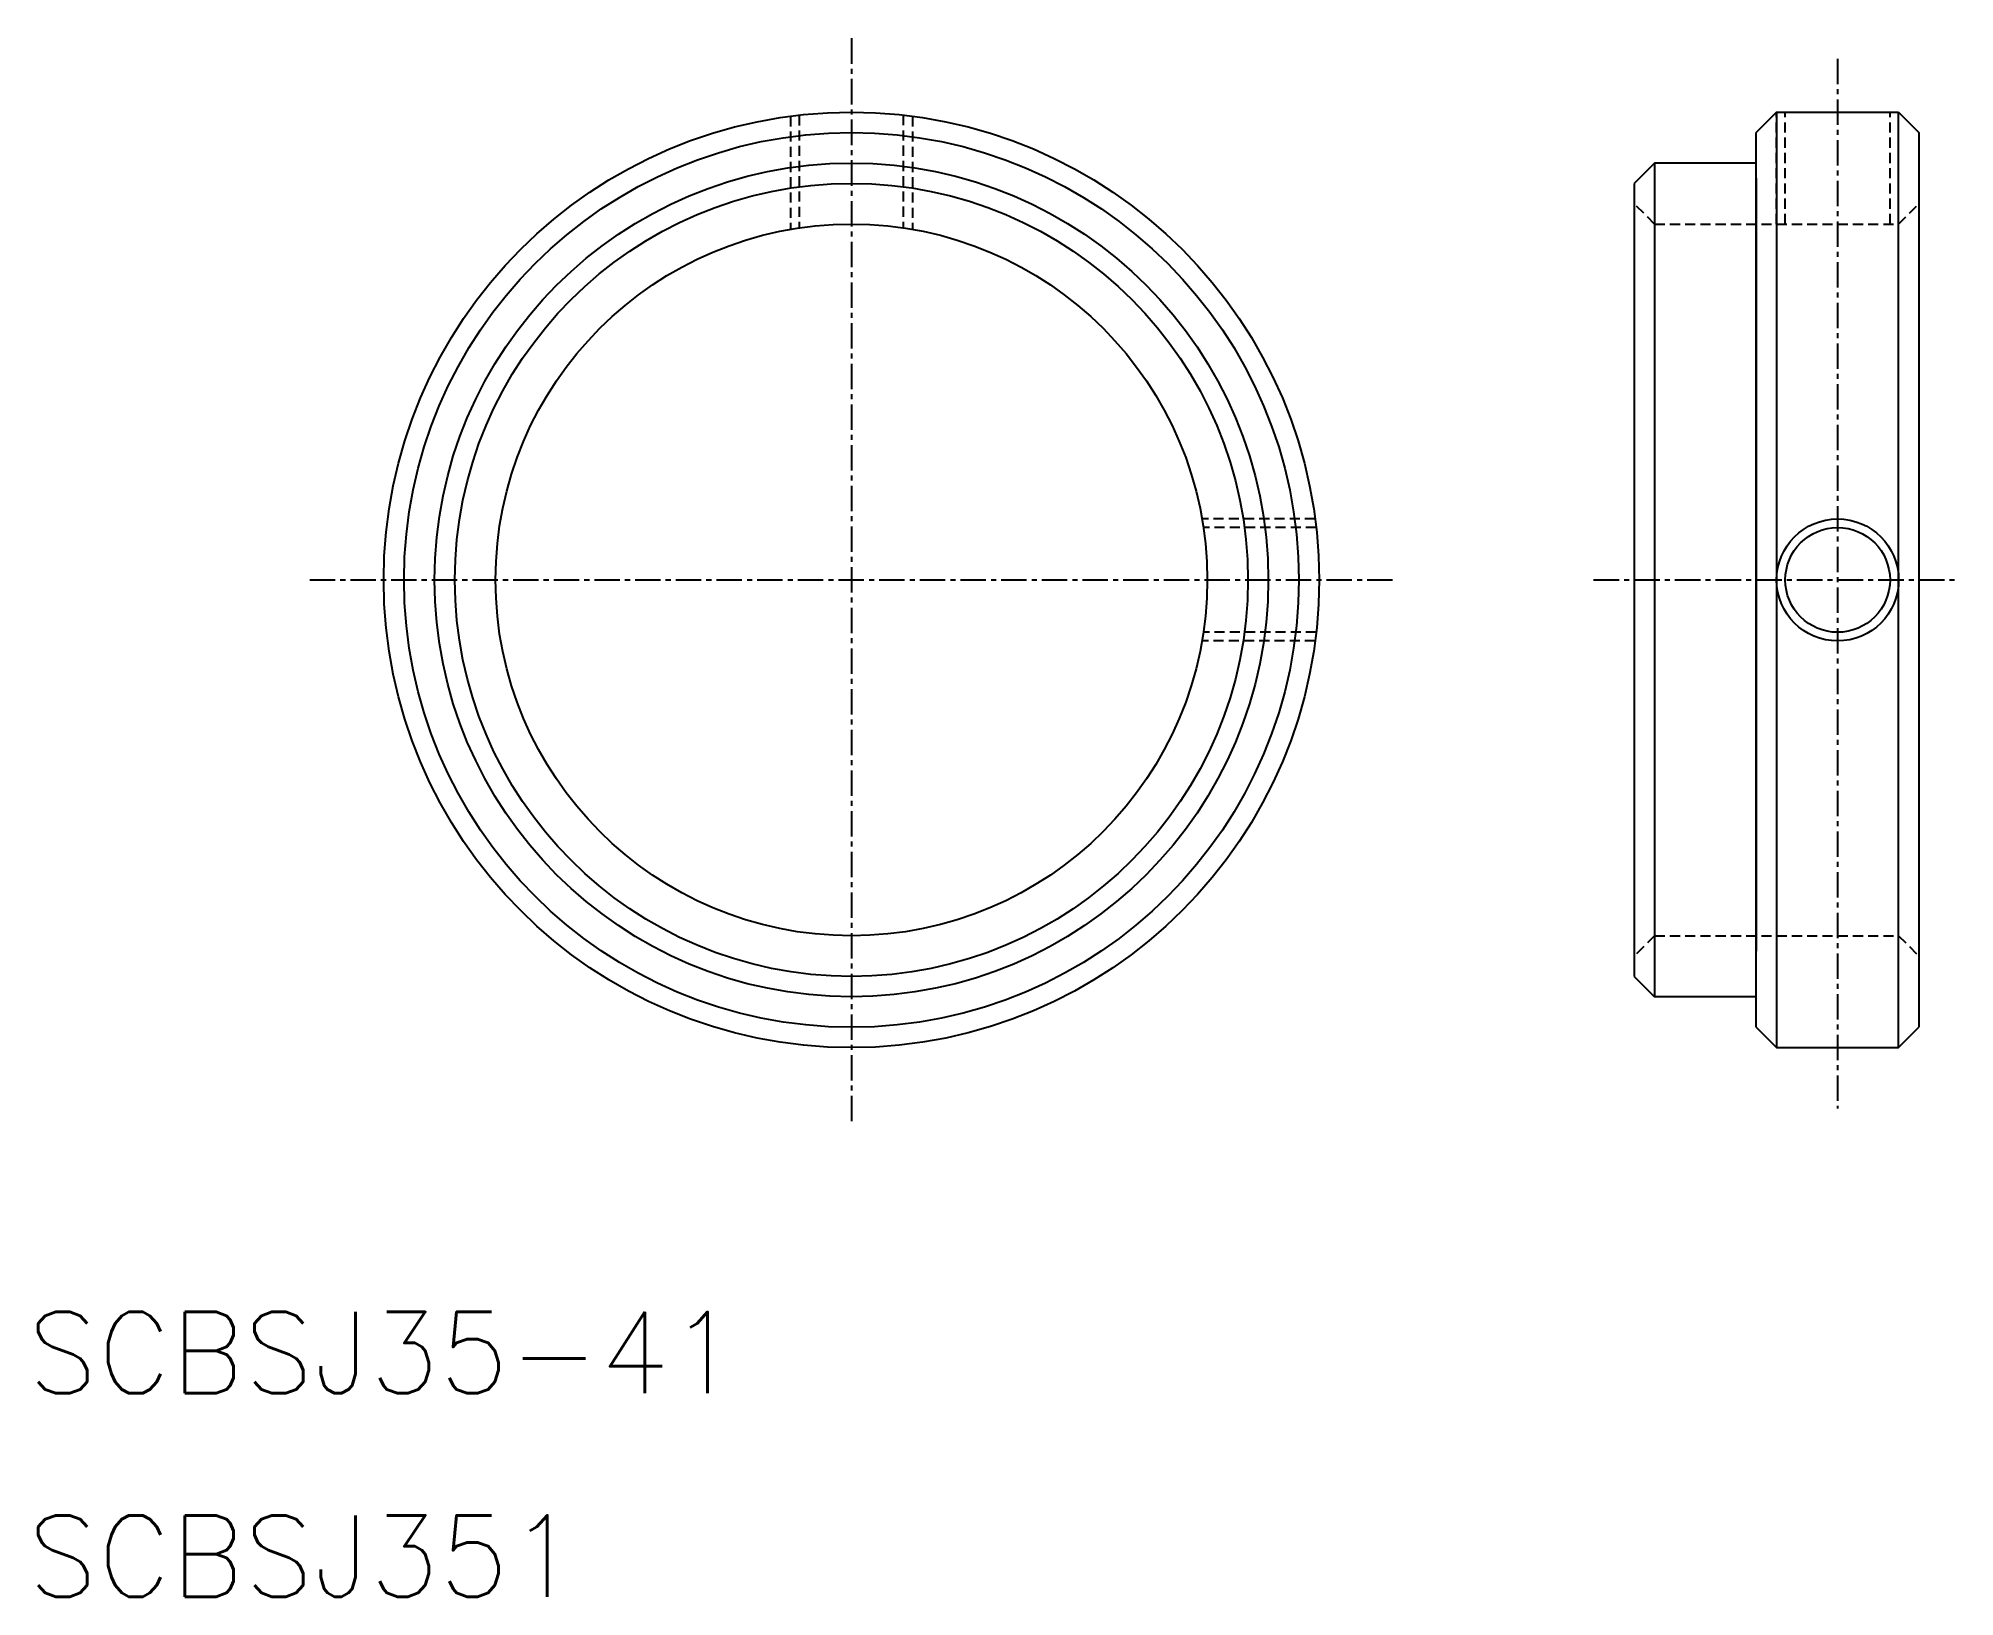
# Model space of a CAD drawing. Extents: x 10.5 to 104.8, y 10 to 86.6.
import ezdxf

# ---------------------------------------------------------------- set-up
doc = ezdxf.new("R2010")
doc.units = 0
doc.linetypes.add('CENTER', pattern=[2, 1.25, -0.25, 0.25, -0.25])
doc.linetypes.add('DASHED', pattern=[0.75, 0.5, -0.25])
doc.layers.get('0').update_dxf_attribs({"linetype": 'CONTINUOUS'})
doc.layers.add('CENTER', color=1, linetype='CENTER')
doc.styles.get("Standard").update_dxf_attribs({"font": 'txt.shx', "bigfont": 'bigfont.shx'})

msp = doc.modelspace()

# ---------------------------------------------------------------- linework, layer by layer
at = {"color": 7, "linetype": 'CONTINUOUS'}
for p, q in [((96, 83), (95, 82)), ((96, 83), (102, 83)), ((96, 83), (96, 37)), ((102, 83), (103, 82)), ((102, 37), (102, 83)), ((95, 38), (95, 82)), ((103, 82), (103, 38)), ((90, 80.5), (89, 79.5)), ((95, 80.5), (90, 80.5)), ((90, 80.5), (90, 39.5)), ((89, 79.5), (89, 40.5)), ((95, 79.75), (95, 41.75)), ((89, 40.5), (90, 39.5)), ((95, 39.5), (90, 39.5)), ((95, 38), (96, 37)), ((102, 37), (103, 38)), ((96, 37), (102, 37))]:
    msp.add_line(p, q, dxfattribs=at)
at = {"color": 3, "linetype": 'DASHED'}
for p, q in [((96, 77.5), (96, 83)), ((96.425, 77.5), (96.425, 83)), ((101.575, 77.5), (101.575, 83)), ((102, 77.5), (102, 83)), ((47.5, 82.804), (47.5, 77.241)), ((47.925, 82.855), (47.925, 77.31)), ((53.05, 82.858), (53.05, 77.313)), ((53.5, 82.804), (53.5, 77.241)), ((90, 77.5), (89, 78.5)), ((102, 77.5), (103, 78.5)), ((90, 77.5), (102, 77.5)), ((73.304, 63), (67.741, 63)), ((73.355, 62.575), (67.81, 62.575)), ((73.304, 57), (67.741, 57)), ((73.355, 57.425), (67.81, 57.425)), ((90, 42.5), (89, 41.5)), ((90, 42.5), (102, 42.5)), ((102, 42.5), (103, 41.5))]:
    msp.add_line(p, q, dxfattribs=at)
at = {"color": 7, "linetype": 'CONTINUOUS'}
for centre, radius in [((50.5, 60), 23), ((50.5, 60), 22), ((50.5, 60), 20.5), ((50.5, 60), 19.5), ((50.5, 60), 17.5), ((99, 60), 2.575)]:
    msp.add_circle(centre, radius, dxfattribs=at)
at = {"color": 3}
msp.add_circle((99, 60), 3, dxfattribs=at)
at = {"layer": 'CENTER', "color": 1, "linetype": 'CENTER'}
for p, q in [((50.5, 86.635), (50.5, 33.365)), ((99, 85.634), (99, 34)), ((23.865, 60), (77.135, 60)), ((87, 60), (104.755, 60))]:
    msp.add_line(p, q, dxfattribs=at)

# ---------------------------------------------------------------- texts
at = {"color": 7, "linetype": 'CONTINUOUS'}
for s, p in [('SCBSJ35-41', (10, 20)), ('SCBSJ351', (10, 10))]:
    msp.add_text(s, height=4, dxfattribs=at).set_placement(p)

doc.saveas('drawing.dxf')
